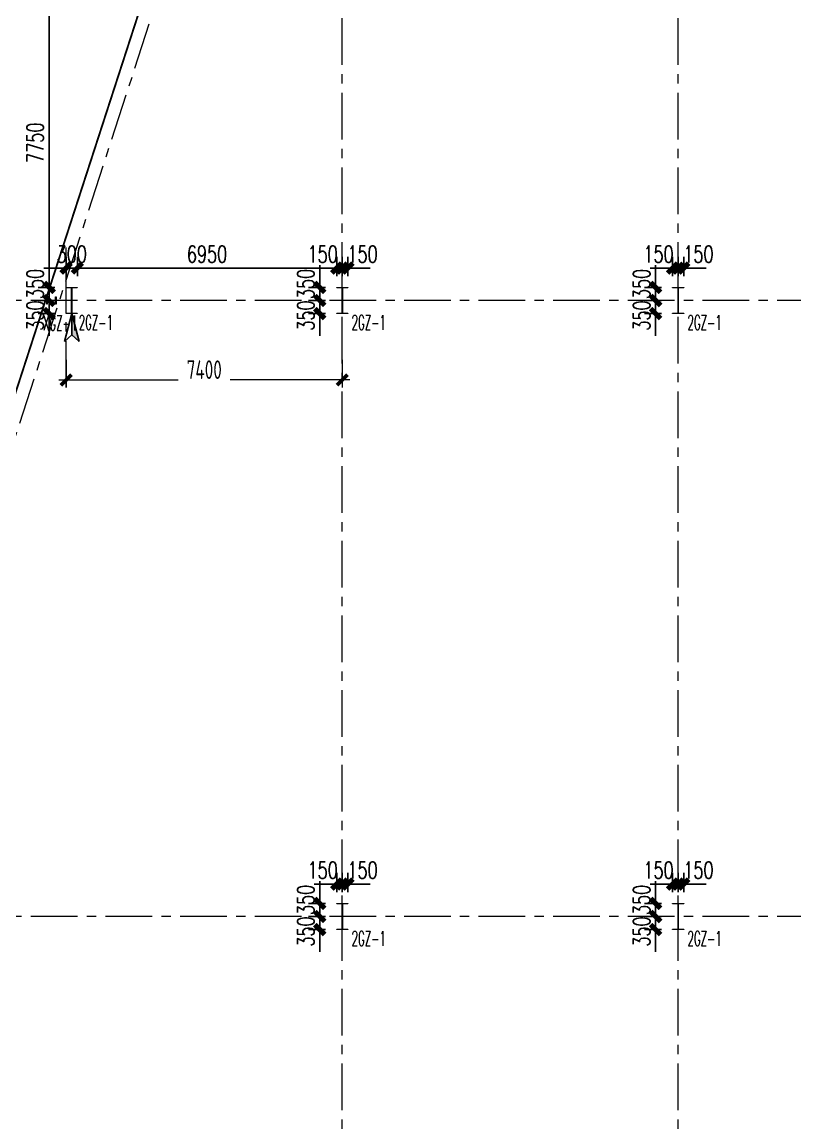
# Model space of a CAD drawing. Extents: x -1201378 to 2367219, y -619313 to 244905.
# Drawn here: x 63660 to 84372, y -53156 to -23640 of the extents above; entities that cross this region are included whole.
import ezdxf
from ezdxf.enums import TextEntityAlignment as Align

# ---------------------------------------------------------------- set-up
doc = ezdxf.new("R2010")
doc.units = 0
doc.header["$LTSCALE"] = 1000
doc.linetypes.add('CENTER', pattern=[2, 1.25, -0.25, 0.25, -0.25])
doc.linetypes.add('HIDDEN', pattern=[0.375, 0.25, -0.125])
doc.layers.get('0').update_dxf_attribs({"linetype": 'CONTINUOUS'})
doc.layers.get('Defpoints').update_dxf_attribs({"linetype": 'CONTINUOUS'})
for name, color, linetype, lineweight in [('S-axis', 111, 'CONTINUOUS', 0), ('S-col', 2, 'CONTINUOUS', 0), ('S-dote', 5, 'CENTER', 0)]:
    doc.layers.add(name, color=color, linetype=linetype, lineweight=lineweight)
for name, color, linetype in [('S-CJGC', 5, 'CONTINUOUS'), ('S-DIMZ', 115, 'CONTINUOUS'), ('S-SGJ', 21, 'CONTINUOUS'), ('S-SHAPE2', 165, 'HIDDEN')]:
    doc.layers.add(name, color=color, linetype=linetype)
doc.styles.add('SS1', font='tj-romans1.shx', dxfattribs={"width": 0.7, "bigfont": 'tj-hztxt1.shx'})
doc.styles.add('TSSD_Dimension', font='tssdeng.shx', dxfattribs={"width": 0.7, "bigfont": 'hztxt.shx'})
doc.dimstyles.new('S-150-ARCHI', dxfattribs={"dimscale": 150, "dimtxt": 3, "dimasz": 2, "dimexe": 2, "dimexo": 2, "dimgap": 1, "dimtad": 1, "dimdec": 0, "dimzin": 0, "dimdsep": 46, "dimtxsty": 'SS1', "dimblk1": 'TT', "dimblk2": 'TT', "dimsah": 1, "dimcen": 1, "dimclrd": 256, "dimclre": 256, "dimclrt": 256, "dimadec": 0, "dimazin": 0, "dimtfac": 1, "dimtdec": 0, "dimtix": 1, "dimtmove": 2, "dimatfit": 0, "dimldrblk": 'TT', "dimfxl": 2, "dimtolj": 1, "dimtzin": 0, "dimarcsym": 0})
doc.dimstyles.new('TSSD_200_200', dxfattribs={"dimtxt": 500, "dimasz": 200, "dimexe": 200, "dimexo": 500, "dimgap": 200, "dimtad": 1, "dimdec": 0, "dimzin": 0, "dimdsep": 46, "dimtxsty": 'TSSD_Dimension', "dimblk": 'ARCHTICK', "dimcen": 0, "dimdle": 200, "dimclrt": 7, "dimadec": 0, "dimazin": 0, "dimtfac": 1, "dimtdec": 0, "dimtix": 1, "dimtmove": 2, "dimatfit": 3, "dimfxl": 1, "dimtolj": 1, "dimtzin": 0, "dimarcsym": 0})

# ---------------------------------------------------------------- blocks, each defined once
blk = doc.blocks.new('_ArchTick')
at = {"color": 0, "linetype": 'ByBlock', "const_width": 0.5}
blk.add_lwpolyline([(-0.71, -0.71), (0.71, 0.71)], dxfattribs=at)
blk = doc.blocks.new('*D116')
at = {"layer": 'Defpoints', "color": 0, "transparency": 16777216}
for p in [(-235158, -232188), (-227758, -232188), (-227758, -233226)]:
    blk.add_point(p, dxfattribs=at)
at = {"layer": 'S-axis', "color": 0, "lineweight": -2, "transparency": 16777216}
for p, q in [((-235158, -232688), (-235158, -233426)), ((-227758, -232688), (-227758, -233426)), ((-235358, -233226), (-232157, -233226)), ((-227558, -233226), (-230760, -233226))]:
    blk.add_line(p, q, dxfattribs=at)
at = {"layer": 'S-axis', "color": 0, "lineweight": -2, "transparency": 16777216, "xscale": 200, "yscale": 200, "zscale": 200, "rotation": 180}
blk.add_blockref('_ArchTick', (-235158, -233226), dxfattribs=at)
at = {"layer": 'S-axis', "color": 0, "lineweight": -2, "transparency": 16777216, "xscale": 200, "yscale": 200, "zscale": 200}
blk.add_blockref('_ArchTick', (-227758, -233226), dxfattribs=at)
at = {"layer": 'S-axis', "color": 7, "transparency": 16777216, "insert": (-231458, -232951), "char_height": 500, "attachment_point": 5, "style": 'TSSD_Dimension'}
blk.add_mtext('\\A1;7400', dxfattribs=at)
blk = doc.blocks.new('nt66')
at = {"layer": 'S-col'}
blk.add_lwpolyline([(-195790, 766820), (-195490, 766820), (-195490, 766808), (-195636, 766808), (-195636, 766132), (-195490, 766132), (-195490, 766120), (-195790, 766120), (-195790, 766132), (-195644, 766132), (-195644, 766808), (-195790, 766808)], close=True, dxfattribs=at)
blk = doc.blocks.new('33333')
for p in [(-84464, -93400), (-77214, -93400), (-68214, -93400), (-77214, -109900), (-68214, -109900)]:
    blk.add_blockref('nt66', p)
blk = doc.blocks.new('TT')
blk.add_line((-0.969, 0), (0.969, 0))
at = {"const_width": 0.45}
blk.add_lwpolyline([(-0.442, -0.442), (0.442, 0.442)], dxfattribs=at)
blk = doc.blocks.new('*D4433')
at = {"layer": 'Defpoints', "color": 0, "transparency": 16777216}
for p in [(72242, -46730), (72242, -47248), (72392, -47248)]:
    blk.add_point(p, dxfattribs=at)
at = {"layer": 'S-DIMZ', "lineweight": -2, "transparency": 16777216}
for p, q in [((72242, -46948), (72242, -46430)), ((72392, -46948), (72392, -46430)), ((71942, -46730), (71642, -46730)), ((72392, -46730), (72242, -46730)), ((72692, -46730), (72992, -46730))]:
    blk.add_line(p, q, dxfattribs=at)
at = {"layer": 'S-DIMZ', "lineweight": -2, "transparency": 16777216, "xscale": 300, "yscale": 300, "zscale": 300}
blk.add_blockref('TT', (72242, -46730), dxfattribs=at)
at = {"layer": 'S-DIMZ', "lineweight": -2, "transparency": 16777216, "xscale": 300, "yscale": 300, "zscale": 300, "rotation": 180}
blk.add_blockref('TT', (72392, -46730), dxfattribs=at)
at = {"layer": 'S-DIMZ', "transparency": 16777216, "insert": (72785, -46355), "char_height": 450, "attachment_point": 5, "style": 'SS1'}
blk.add_mtext('\\A1;150', dxfattribs=at)
blk = doc.blocks.new('*D4434')
at = {"layer": 'Defpoints', "color": 0, "transparency": 16777216}
for p in [(72092, -46730), (72092, -47248), (72242, -47248)]:
    blk.add_point(p, dxfattribs=at)
at = {"layer": 'S-DIMZ', "lineweight": -2, "transparency": 16777216}
for p, q in [((72092, -46948), (72092, -46430)), ((72242, -46948), (72242, -46430)), ((71792, -46730), (71492, -46730)), ((72242, -46730), (72092, -46730)), ((72542, -46730), (72842, -46730))]:
    blk.add_line(p, q, dxfattribs=at)
at = {"layer": 'S-DIMZ', "lineweight": -2, "transparency": 16777216, "xscale": 300, "yscale": 300, "zscale": 300}
blk.add_blockref('TT', (72092, -46730), dxfattribs=at)
at = {"layer": 'S-DIMZ', "lineweight": -2, "transparency": 16777216, "xscale": 300, "yscale": 300, "zscale": 300, "rotation": 180}
blk.add_blockref('TT', (72242, -46730), dxfattribs=at)
at = {"layer": 'S-DIMZ', "transparency": 16777216, "insert": (71716, -46355), "char_height": 450, "attachment_point": 5, "style": 'SS1'}
blk.add_mtext('\\A1;150', dxfattribs=at)
blk = doc.blocks.new('*D4435')
at = {"layer": 'Defpoints', "color": 0, "transparency": 16777216}
for p in [(72092, -47248), (71638, -47598), (72092, -47598)]:
    blk.add_point(p, dxfattribs=at)
at = {"layer": 'S-DIMZ', "lineweight": -2, "transparency": 16777216}
for p, q in [((71638, -46948), (71638, -46648)), ((71792, -47248), (71338, -47248)), ((71638, -47248), (71638, -47598)), ((71792, -47598), (71338, -47598)), ((71638, -47898), (71638, -48198))]:
    blk.add_line(p, q, dxfattribs=at)
at = {"layer": 'S-DIMZ', "lineweight": -2, "transparency": 16777216, "xscale": 300, "yscale": 300, "zscale": 300}
for p, rotation in [((71638, -47248), 270), ((71638, -47598), 90)]:
    blk.add_blockref('TT', p, dxfattribs=dict(at, rotation=rotation))
at = {"layer": 'S-DIMZ', "transparency": 16777216, "insert": (71263, -47155), "char_height": 450, "attachment_point": 5, "rotation": 90, "style": 'SS1'}
blk.add_mtext('\\A1;350', dxfattribs=at)
blk = doc.blocks.new('*D4436')
at = {"layer": 'Defpoints', "color": 0, "transparency": 16777216}
for p in [(72092, -47598), (71638, -47948), (72092, -47948)]:
    blk.add_point(p, dxfattribs=at)
at = {"layer": 'S-DIMZ', "lineweight": -2, "transparency": 16777216}
for p, q in [((71638, -47298), (71638, -46998)), ((71792, -47598), (71338, -47598)), ((71638, -47598), (71638, -47948)), ((71792, -47948), (71338, -47948)), ((71638, -48248), (71638, -48548))]:
    blk.add_line(p, q, dxfattribs=at)
at = {"layer": 'S-DIMZ', "lineweight": -2, "transparency": 16777216, "xscale": 300, "yscale": 300, "zscale": 300}
for p, rotation in [((71638, -47598), 270), ((71638, -47948), 90)]:
    blk.add_blockref('TT', p, dxfattribs=dict(at, rotation=rotation))
at = {"layer": 'S-DIMZ', "transparency": 16777216, "insert": (71263, -48002), "char_height": 450, "attachment_point": 5, "rotation": 90, "style": 'SS1'}
blk.add_mtext('\\A1;350', dxfattribs=at)
blk = doc.blocks.new('*D4437')
at = {"layer": 'Defpoints', "color": 0, "transparency": 16777216}
for p in [(81242, -46730), (81242, -47248), (81392, -47248)]:
    blk.add_point(p, dxfattribs=at)
at = {"layer": 'S-DIMZ', "lineweight": -2, "transparency": 16777216}
for p, q in [((81242, -46948), (81242, -46430)), ((81392, -46948), (81392, -46430)), ((80942, -46730), (80642, -46730)), ((81392, -46730), (81242, -46730)), ((81692, -46730), (81992, -46730))]:
    blk.add_line(p, q, dxfattribs=at)
at = {"layer": 'S-DIMZ', "lineweight": -2, "transparency": 16777216, "xscale": 300, "yscale": 300, "zscale": 300}
blk.add_blockref('TT', (81242, -46730), dxfattribs=at)
at = {"layer": 'S-DIMZ', "lineweight": -2, "transparency": 16777216, "xscale": 300, "yscale": 300, "zscale": 300, "rotation": 180}
blk.add_blockref('TT', (81392, -46730), dxfattribs=at)
at = {"layer": 'S-DIMZ', "transparency": 16777216, "insert": (81785, -46355), "char_height": 450, "attachment_point": 5, "style": 'SS1'}
blk.add_mtext('\\A1;150', dxfattribs=at)
blk = doc.blocks.new('*D4438')
at = {"layer": 'Defpoints', "color": 0, "transparency": 16777216}
for p in [(81092, -46730), (81092, -47248), (81242, -47248)]:
    blk.add_point(p, dxfattribs=at)
at = {"layer": 'S-DIMZ', "lineweight": -2, "transparency": 16777216}
for p, q in [((81092, -46948), (81092, -46430)), ((81242, -46948), (81242, -46430)), ((80792, -46730), (80492, -46730)), ((81242, -46730), (81092, -46730)), ((81542, -46730), (81842, -46730))]:
    blk.add_line(p, q, dxfattribs=at)
at = {"layer": 'S-DIMZ', "lineweight": -2, "transparency": 16777216, "xscale": 300, "yscale": 300, "zscale": 300}
blk.add_blockref('TT', (81092, -46730), dxfattribs=at)
at = {"layer": 'S-DIMZ', "lineweight": -2, "transparency": 16777216, "xscale": 300, "yscale": 300, "zscale": 300, "rotation": 180}
blk.add_blockref('TT', (81242, -46730), dxfattribs=at)
at = {"layer": 'S-DIMZ', "transparency": 16777216, "insert": (80716, -46355), "char_height": 450, "attachment_point": 5, "style": 'SS1'}
blk.add_mtext('\\A1;150', dxfattribs=at)
blk = doc.blocks.new('*D4439')
at = {"layer": 'Defpoints', "color": 0, "transparency": 16777216}
for p in [(81092, -47248), (80638, -47598), (81092, -47598)]:
    blk.add_point(p, dxfattribs=at)
at = {"layer": 'S-DIMZ', "lineweight": -2, "transparency": 16777216}
for p, q in [((80638, -46948), (80638, -46648)), ((80792, -47248), (80338, -47248)), ((80638, -47248), (80638, -47598)), ((80792, -47598), (80338, -47598)), ((80638, -47898), (80638, -48198))]:
    blk.add_line(p, q, dxfattribs=at)
at = {"layer": 'S-DIMZ', "lineweight": -2, "transparency": 16777216, "xscale": 300, "yscale": 300, "zscale": 300}
for p, rotation in [((80638, -47248), 270), ((80638, -47598), 90)]:
    blk.add_blockref('TT', p, dxfattribs=dict(at, rotation=rotation))
at = {"layer": 'S-DIMZ', "transparency": 16777216, "insert": (80263, -47155), "char_height": 450, "attachment_point": 5, "rotation": 90, "style": 'SS1'}
blk.add_mtext('\\A1;350', dxfattribs=at)
blk = doc.blocks.new('*D4440')
at = {"layer": 'Defpoints', "color": 0, "transparency": 16777216}
for p in [(81092, -47598), (80638, -47948), (81092, -47948)]:
    blk.add_point(p, dxfattribs=at)
at = {"layer": 'S-DIMZ', "lineweight": -2, "transparency": 16777216}
for p, q in [((80638, -47298), (80638, -46998)), ((80792, -47598), (80338, -47598)), ((80638, -47598), (80638, -47948)), ((80792, -47948), (80338, -47948)), ((80638, -48248), (80638, -48548))]:
    blk.add_line(p, q, dxfattribs=at)
at = {"layer": 'S-DIMZ', "lineweight": -2, "transparency": 16777216, "xscale": 300, "yscale": 300, "zscale": 300}
for p, rotation in [((80638, -47598), 270), ((80638, -47948), 90)]:
    blk.add_blockref('TT', p, dxfattribs=dict(at, rotation=rotation))
at = {"layer": 'S-DIMZ', "transparency": 16777216, "insert": (80263, -48002), "char_height": 450, "attachment_point": 5, "rotation": 90, "style": 'SS1'}
blk.add_mtext('\\A1;350', dxfattribs=at)
blk = doc.blocks.new('*D4513')
at = {"layer": 'Defpoints', "color": 0, "transparency": 16777216}
for p in [(64842, -30748), (64388, -31098), (64842, -31098)]:
    blk.add_point(p, dxfattribs=at)
at = {"layer": 'S-DIMZ', "lineweight": -2, "transparency": 16777216}
for p, q in [((64388, -30448), (64388, -30148)), ((64542, -30748), (64088, -30748)), ((64388, -30748), (64388, -31098)), ((64542, -31098), (64088, -31098)), ((64388, -31398), (64388, -31698))]:
    blk.add_line(p, q, dxfattribs=at)
at = {"layer": 'S-DIMZ', "lineweight": -2, "transparency": 16777216, "xscale": 300, "yscale": 300, "zscale": 300}
for p, rotation in [((64388, -30748), 270), ((64388, -31098), 90)]:
    blk.add_blockref('TT', p, dxfattribs=dict(at, rotation=rotation))
at = {"layer": 'S-DIMZ', "transparency": 16777216, "insert": (64013, -30655), "char_height": 450, "attachment_point": 5, "rotation": 90, "style": 'SS1'}
blk.add_mtext('\\A1;350', dxfattribs=at)
blk = doc.blocks.new('*D4514')
at = {"layer": 'Defpoints', "color": 0, "transparency": 16777216}
for p in [(64842, -31098), (64388, -31448), (64842, -31448)]:
    blk.add_point(p, dxfattribs=at)
at = {"layer": 'S-DIMZ', "lineweight": -2, "transparency": 16777216}
for p, q in [((64388, -30798), (64388, -30498)), ((64542, -31098), (64088, -31098)), ((64388, -31098), (64388, -31448)), ((64542, -31448), (64088, -31448)), ((64388, -31748), (64388, -32048))]:
    blk.add_line(p, q, dxfattribs=at)
at = {"layer": 'S-DIMZ', "lineweight": -2, "transparency": 16777216, "xscale": 300, "yscale": 300, "zscale": 300}
for p, rotation in [((64388, -31098), 270), ((64388, -31448), 90)]:
    blk.add_blockref('TT', p, dxfattribs=dict(at, rotation=rotation))
at = {"layer": 'S-DIMZ', "transparency": 16777216, "insert": (64013, -31502), "char_height": 450, "attachment_point": 5, "rotation": 90, "style": 'SS1'}
blk.add_mtext('\\A1;350', dxfattribs=at)
blk = doc.blocks.new('*D4505')
at = {"layer": 'Defpoints', "color": 0, "transparency": 16777216}
for p in [(72242, -30230), (72242, -30748), (72392, -30748)]:
    blk.add_point(p, dxfattribs=at)
at = {"layer": 'S-DIMZ', "lineweight": -2, "transparency": 16777216}
for p, q in [((72242, -30448), (72242, -29930)), ((72392, -30448), (72392, -29930)), ((71942, -30230), (71642, -30230)), ((72392, -30230), (72242, -30230)), ((72692, -30230), (72992, -30230))]:
    blk.add_line(p, q, dxfattribs=at)
at = {"layer": 'S-DIMZ', "lineweight": -2, "transparency": 16777216, "xscale": 300, "yscale": 300, "zscale": 300}
blk.add_blockref('TT', (72242, -30230), dxfattribs=at)
at = {"layer": 'S-DIMZ', "lineweight": -2, "transparency": 16777216, "xscale": 300, "yscale": 300, "zscale": 300, "rotation": 180}
blk.add_blockref('TT', (72392, -30230), dxfattribs=at)
at = {"layer": 'S-DIMZ', "transparency": 16777216, "insert": (72785, -29855), "char_height": 450, "attachment_point": 5, "style": 'SS1'}
blk.add_mtext('\\A1;150', dxfattribs=at)
blk = doc.blocks.new('*D4506')
at = {"layer": 'Defpoints', "color": 0, "transparency": 16777216}
for p in [(72092, -30230), (72092, -30748), (72242, -30748)]:
    blk.add_point(p, dxfattribs=at)
at = {"layer": 'S-DIMZ', "lineweight": -2, "transparency": 16777216}
for p, q in [((72092, -30448), (72092, -29930)), ((72242, -30448), (72242, -29930)), ((71792, -30230), (71492, -30230)), ((72242, -30230), (72092, -30230)), ((72542, -30230), (72842, -30230))]:
    blk.add_line(p, q, dxfattribs=at)
at = {"layer": 'S-DIMZ', "lineweight": -2, "transparency": 16777216, "xscale": 300, "yscale": 300, "zscale": 300}
blk.add_blockref('TT', (72092, -30230), dxfattribs=at)
at = {"layer": 'S-DIMZ', "lineweight": -2, "transparency": 16777216, "xscale": 300, "yscale": 300, "zscale": 300, "rotation": 180}
blk.add_blockref('TT', (72242, -30230), dxfattribs=at)
at = {"layer": 'S-DIMZ', "transparency": 16777216, "insert": (71716, -29855), "char_height": 450, "attachment_point": 5, "style": 'SS1'}
blk.add_mtext('\\A1;150', dxfattribs=at)
blk = doc.blocks.new('*D4507')
at = {"layer": 'Defpoints', "color": 0, "transparency": 16777216}
for p in [(72092, -30748), (71638, -31098), (72092, -31098)]:
    blk.add_point(p, dxfattribs=at)
at = {"layer": 'S-DIMZ', "lineweight": -2, "transparency": 16777216}
for p, q in [((71638, -30448), (71638, -30148)), ((71792, -30748), (71338, -30748)), ((71638, -30748), (71638, -31098)), ((71792, -31098), (71338, -31098)), ((71638, -31398), (71638, -31698))]:
    blk.add_line(p, q, dxfattribs=at)
at = {"layer": 'S-DIMZ', "lineweight": -2, "transparency": 16777216, "xscale": 300, "yscale": 300, "zscale": 300}
for p, rotation in [((71638, -30748), 270), ((71638, -31098), 90)]:
    blk.add_blockref('TT', p, dxfattribs=dict(at, rotation=rotation))
at = {"layer": 'S-DIMZ', "transparency": 16777216, "insert": (71263, -30655), "char_height": 450, "attachment_point": 5, "rotation": 90, "style": 'SS1'}
blk.add_mtext('\\A1;350', dxfattribs=at)
blk = doc.blocks.new('*D4508')
at = {"layer": 'Defpoints', "color": 0, "transparency": 16777216}
for p in [(72092, -31098), (71638, -31448), (72092, -31448)]:
    blk.add_point(p, dxfattribs=at)
at = {"layer": 'S-DIMZ', "lineweight": -2, "transparency": 16777216}
for p, q in [((71638, -30798), (71638, -30498)), ((71792, -31098), (71338, -31098)), ((71638, -31098), (71638, -31448)), ((71792, -31448), (71338, -31448)), ((71638, -31748), (71638, -32048))]:
    blk.add_line(p, q, dxfattribs=at)
at = {"layer": 'S-DIMZ', "lineweight": -2, "transparency": 16777216, "xscale": 300, "yscale": 300, "zscale": 300}
for p, rotation in [((71638, -31098), 270), ((71638, -31448), 90)]:
    blk.add_blockref('TT', p, dxfattribs=dict(at, rotation=rotation))
at = {"layer": 'S-DIMZ', "transparency": 16777216, "insert": (71263, -31502), "char_height": 450, "attachment_point": 5, "rotation": 90, "style": 'SS1'}
blk.add_mtext('\\A1;350', dxfattribs=at)
blk = doc.blocks.new('*D4509')
at = {"layer": 'Defpoints', "color": 0, "transparency": 16777216}
for p in [(81242, -30230), (81242, -30748), (81392, -30748)]:
    blk.add_point(p, dxfattribs=at)
at = {"layer": 'S-DIMZ', "lineweight": -2, "transparency": 16777216}
for p, q in [((81242, -30448), (81242, -29930)), ((81392, -30448), (81392, -29930)), ((80942, -30230), (80642, -30230)), ((81392, -30230), (81242, -30230)), ((81692, -30230), (81992, -30230))]:
    blk.add_line(p, q, dxfattribs=at)
at = {"layer": 'S-DIMZ', "lineweight": -2, "transparency": 16777216, "xscale": 300, "yscale": 300, "zscale": 300}
blk.add_blockref('TT', (81242, -30230), dxfattribs=at)
at = {"layer": 'S-DIMZ', "lineweight": -2, "transparency": 16777216, "xscale": 300, "yscale": 300, "zscale": 300, "rotation": 180}
blk.add_blockref('TT', (81392, -30230), dxfattribs=at)
at = {"layer": 'S-DIMZ', "transparency": 16777216, "insert": (81785, -29855), "char_height": 450, "attachment_point": 5, "style": 'SS1'}
blk.add_mtext('\\A1;150', dxfattribs=at)
blk = doc.blocks.new('*D4510')
at = {"layer": 'Defpoints', "color": 0, "transparency": 16777216}
for p in [(81092, -30230), (81092, -30748), (81242, -30748)]:
    blk.add_point(p, dxfattribs=at)
at = {"layer": 'S-DIMZ', "lineweight": -2, "transparency": 16777216}
for p, q in [((81092, -30448), (81092, -29930)), ((81242, -30448), (81242, -29930)), ((80792, -30230), (80492, -30230)), ((81242, -30230), (81092, -30230)), ((81542, -30230), (81842, -30230))]:
    blk.add_line(p, q, dxfattribs=at)
at = {"layer": 'S-DIMZ', "lineweight": -2, "transparency": 16777216, "xscale": 300, "yscale": 300, "zscale": 300}
blk.add_blockref('TT', (81092, -30230), dxfattribs=at)
at = {"layer": 'S-DIMZ', "lineweight": -2, "transparency": 16777216, "xscale": 300, "yscale": 300, "zscale": 300, "rotation": 180}
blk.add_blockref('TT', (81242, -30230), dxfattribs=at)
at = {"layer": 'S-DIMZ', "transparency": 16777216, "insert": (80716, -29855), "char_height": 450, "attachment_point": 5, "style": 'SS1'}
blk.add_mtext('\\A1;150', dxfattribs=at)
blk = doc.blocks.new('*D4511')
at = {"layer": 'Defpoints', "color": 0, "transparency": 16777216}
for p in [(81092, -30748), (80638, -31098), (81092, -31098)]:
    blk.add_point(p, dxfattribs=at)
at = {"layer": 'S-DIMZ', "lineweight": -2, "transparency": 16777216}
for p, q in [((80638, -30448), (80638, -30148)), ((80792, -30748), (80338, -30748)), ((80638, -30748), (80638, -31098)), ((80792, -31098), (80338, -31098)), ((80638, -31398), (80638, -31698))]:
    blk.add_line(p, q, dxfattribs=at)
at = {"layer": 'S-DIMZ', "lineweight": -2, "transparency": 16777216, "xscale": 300, "yscale": 300, "zscale": 300}
for p, rotation in [((80638, -30748), 270), ((80638, -31098), 90)]:
    blk.add_blockref('TT', p, dxfattribs=dict(at, rotation=rotation))
at = {"layer": 'S-DIMZ', "transparency": 16777216, "insert": (80263, -30655), "char_height": 450, "attachment_point": 5, "rotation": 90, "style": 'SS1'}
blk.add_mtext('\\A1;350', dxfattribs=at)
blk = doc.blocks.new('*D4512')
at = {"layer": 'Defpoints', "color": 0, "transparency": 16777216}
for p in [(81092, -31098), (80638, -31448), (81092, -31448)]:
    blk.add_point(p, dxfattribs=at)
at = {"layer": 'S-DIMZ', "lineweight": -2, "transparency": 16777216}
for p, q in [((80638, -30798), (80638, -30498)), ((80792, -31098), (80338, -31098)), ((80638, -31098), (80638, -31448)), ((80792, -31448), (80338, -31448)), ((80638, -31748), (80638, -32048))]:
    blk.add_line(p, q, dxfattribs=at)
at = {"layer": 'S-DIMZ', "lineweight": -2, "transparency": 16777216, "xscale": 300, "yscale": 300, "zscale": 300}
for p, rotation in [((80638, -31098), 270), ((80638, -31448), 90)]:
    blk.add_blockref('TT', p, dxfattribs=dict(at, rotation=rotation))
at = {"layer": 'S-DIMZ', "transparency": 16777216, "insert": (80263, -31502), "char_height": 450, "attachment_point": 5, "rotation": 90, "style": 'SS1'}
blk.add_mtext('\\A1;350', dxfattribs=at)
blk = doc.blocks.new('*D4735')
at = {"layer": 'Defpoints', "color": 0, "transparency": 16777216}
for p in [(65142, -30230), (65142, -30748), (72092, -30748)]:
    blk.add_point(p, dxfattribs=at)
at = {"layer": 'S-DIMZ', "lineweight": -2, "transparency": 16777216}
for p, q in [((65142, -30448), (65142, -29930)), ((72092, -30448), (72092, -29930)), ((71792, -30230), (65442, -30230))]:
    blk.add_line(p, q, dxfattribs=at)
at = {"layer": 'S-DIMZ', "lineweight": -2, "transparency": 16777216, "xscale": 300, "yscale": 300, "zscale": 300, "rotation": 180}
blk.add_blockref('TT', (65142, -30230), dxfattribs=at)
at = {"layer": 'S-DIMZ', "lineweight": -2, "transparency": 16777216, "xscale": 300, "yscale": 300, "zscale": 300}
blk.add_blockref('TT', (72092, -30230), dxfattribs=at)
at = {"layer": 'S-DIMZ', "transparency": 16777216, "insert": (68617, -29855), "char_height": 450, "attachment_point": 5, "style": 'SS1'}
blk.add_mtext('\\A1;6950', dxfattribs=at)
blk = doc.blocks.new('*D4736')
at = {"layer": 'Defpoints', "color": 0, "transparency": 16777216}
for p in [(64842, -30230), (64842, -30748), (65142, -30748)]:
    blk.add_point(p, dxfattribs=at)
at = {"layer": 'S-DIMZ', "lineweight": -2, "transparency": 16777216}
for p, q in [((64842, -30448), (64842, -29930)), ((65142, -30448), (65142, -29930)), ((64542, -30230), (64242, -30230)), ((65142, -30230), (64842, -30230)), ((65442, -30230), (65742, -30230))]:
    blk.add_line(p, q, dxfattribs=at)
at = {"layer": 'S-DIMZ', "lineweight": -2, "transparency": 16777216, "xscale": 300, "yscale": 300, "zscale": 300}
blk.add_blockref('TT', (64842, -30230), dxfattribs=at)
at = {"layer": 'S-DIMZ', "lineweight": -2, "transparency": 16777216, "xscale": 300, "yscale": 300, "zscale": 300, "rotation": 180}
blk.add_blockref('TT', (65142, -30230), dxfattribs=at)
at = {"layer": 'S-DIMZ', "transparency": 16777216, "insert": (64992, -29855), "char_height": 450, "attachment_point": 5, "style": 'SS1'}
blk.add_mtext('\\A1;300', dxfattribs=at)
blk = doc.blocks.new('*D4779')
at = {"layer": 'Defpoints', "color": 0, "transparency": 16777216}
for p in [(64388, -22998), (67412, -22998), (64842, -30748)]:
    blk.add_point(p, dxfattribs=at)
at = {"layer": 'S-DIMZ', "lineweight": -2, "transparency": 16777216}
for p, q in [((67112, -22998), (64088, -22998)), ((64388, -30448), (64388, -23298)), ((64542, -30748), (64088, -30748))]:
    blk.add_line(p, q, dxfattribs=at)
at = {"layer": 'S-DIMZ', "lineweight": -2, "transparency": 16777216, "xscale": 300, "yscale": 300, "zscale": 300}
for p, rotation in [((64388, -22998), 90), ((64388, -30748), 270)]:
    blk.add_blockref('TT', p, dxfattribs=dict(at, rotation=rotation))
at = {"layer": 'S-DIMZ', "transparency": 16777216, "insert": (64013, -26873), "char_height": 450, "attachment_point": 5, "rotation": 90, "style": 'SS1'}
blk.add_mtext('\\A1;7750', dxfattribs=at)
blk = doc.blocks.new('S-CJGC')
at = {"layer": 'S-CJGC'}
for p, q in [((-131, -119), (0, 381)), ((131, -119), (0, 381)), ((0, 381), (0, 0)), ((0, 0), (-131, -119)), ((0, 0), (131, -119))]:
    blk.add_line(p, q, dxfattribs=at)
blk.add_solid([(131, -119), (0, 0), (0, 381)], dxfattribs=at)
blk = doc.blocks.new('2#轴网')
at = {"layer": 'S-dote'}
for p, q in [((-227758.5, -270787), (-227758.5, -175298.2)), ((-218758.5, -270787), (-218758.5, -175298.2)), ((-235158.5, -233428.2), (-235158.5, -229638.2)), ((-74854.3, -231098.2), (-251154.3, -231098.2)), ((-74854.3, -247598.2), (-251154.3, -247598.2))]:
    blk.add_line(p, q, dxfattribs=at)
blk.add_lwpolyline([(-241957, -251508.6), (-218110.9, -178014.1)], dxfattribs=at)
at = {"layer": 'S-axis'}
dim = blk.add_linear_dim(base=(-227758.5, -233225.7), p1=(-235158.5, -232188.2), p2=(-227758.5, -232188.2), angle=0, dimstyle='TSSD_200_200', dxfattribs=at)
dim.commit()
dim.dimension.update_dxf_attribs({"geometry": '*D116', "text_midpoint": (-231458.5, -232950.7), "dimtype": 161})

msp = doc.modelspace()

# ---------------------------------------------------------------- linework, layer by layer
at = {"layer": 'S-col', "color": 6}
msp.add_lwpolyline([(64570.4, -30998.2), (64570.4, -31198.2), (64558.4, -31198.2), (64558.4, -31102.2), (64332.4, -31102.2), (64332.4, -31198.2), (64320.4, -31198.2), (64320.4, -30998.2), (64332.4, -30998.2), (64332.4, -31094.2), (64558.4, -31094.2), (64558.4, -30998.2)], close=True, dxfattribs=at)
at = {"layer": 'S-SHAPE2', "ltscale": 2, "const_width": 50}
msp.add_lwpolyline([(216991.5, -39196.8), (216991.5, -64698.2), (59091.5, -64698.2), (59091.5, -47113.7), (80543.5, 19001.8), (216991.5, 19001.8), (216991.5, 10151.8)], dxfattribs=at)

# ---------------------------------------------------------------- block references
at = {"layer": 'S-axis'}
msp.add_blockref('2#轴网', (300000, 200000), dxfattribs=at)
at = {"layer": 'S-CJGC', "xscale": 1.5, "yscale": 1.5, "zscale": 1.5}
msp.add_blockref('S-CJGC', (64991.5, -32019.9), dxfattribs=at)
at = {"layer": 'S-col'}
msp.add_blockref('33333', (345095.7, -704168.2), dxfattribs=at)

# ---------------------------------------------------------------- texts
at = {"layer": 'S-SGJ', "style": 'SS1', "width": 0.5}
for s, p in [('XGZ-1', (64222.3, -31700.9)), ('2GZ-1', (65180.2, -31687.1)), ('2GZ-1', (72492.2, -31687.1)), ('2GZ-1', (81492.2, -31687.1)), ('2GZ-1', (72492.2, -48187.1)), ('2GZ-1', (81492.2, -48187.1))]:
    msp.add_text(s, height=400, dxfattribs=at).set_placement(p, align=Align.MIDDLE_LEFT)

# ---------------------------------------------------------------- dimensions: what is measured, and where the dimension line sits
at = {"layer": 'S-DIMZ'}
dim = msp.add_linear_dim(base=(64388.4, -22998.2), p1=(64841.5, -30748.2), p2=(67412.2, -22998.2), angle=90, dimstyle='S-150-ARCHI', dxfattribs=at)
dim.commit()
dim.dimension.update_dxf_attribs({"geometry": '*D4779', "text_midpoint": (64013.4, -26873.2)})
for base, p1, p2, picture, middle in [((64841.5, -30230.4), (65141.5, -30748.2), (64841.5, -30748.2), '*D4736', (64991.5, -29855.4)), ((65141.5, -30230.4), (72091.5, -30748.2), (65141.5, -30748.2), '*D4735', (68616.5, -29855.4))]:
    dim = msp.add_linear_dim(base=base, p1=p1, p2=p2, dimstyle='S-150-ARCHI', dxfattribs=at)
    dim.commit()
    dim.dimension.update_dxf_attribs({"geometry": picture, "text_midpoint": middle})
for base, p1, p2, picture, middle in [((72091.5, -30230.4), (72241.5, -30748.2), (72091.5, -30748.2), '*D4506', (71716, -29855.4)), ((72241.5, -30230.4), (72391.5, -30748.2), (72241.5, -30748.2), '*D4505', (72784.5, -29855.4)), ((81091.5, -30230.4), (81241.5, -30748.2), (81091.5, -30748.2), '*D4510', (80716, -29855.4)), ((81241.5, -30230.4), (81391.5, -30748.2), (81241.5, -30748.2), '*D4509', (81784.5, -29855.4)), ((72091.5, -46730.4), (72241.5, -47248.2), (72091.5, -47248.2), '*D4434', (71716, -46355.4)), ((72241.5, -46730.4), (72391.5, -47248.2), (72241.5, -47248.2), '*D4433', (72784.5, -46355.4)), ((81091.5, -46730.4), (81241.5, -47248.2), (81091.5, -47248.2), '*D4438', (80716, -46355.4)), ((81241.5, -46730.4), (81391.5, -47248.2), (81241.5, -47248.2), '*D4437', (81784.5, -46355.4))]:
    dim = msp.add_linear_dim(base=base, p1=p1, p2=p2, dimstyle='S-150-ARCHI', dxfattribs=at)
    dim.commit()
    dim.dimension.update_dxf_attribs({"geometry": picture, "text_midpoint": middle, "dimtype": 160})
for base, p1, p2, picture, middle in [((64388.4, -31098.2), (64841.5, -30748.2), (64841.5, -31098.2), '*D4513', (64013.4, -30655.2)), ((71638.4, -31098.2), (72091.5, -30748.2), (72091.5, -31098.2), '*D4507', (71263.4, -30655.2)), ((80638.4, -31098.2), (81091.5, -30748.2), (81091.5, -31098.2), '*D4511', (80263.4, -30655.2)), ((64388.4, -31448.2), (64841.5, -31098.2), (64841.5, -31448.2), '*D4514', (64013.4, -31502.1)), ((71638.4, -31448.2), (72091.5, -31098.2), (72091.5, -31448.2), '*D4508', (71263.4, -31502.1)), ((80638.4, -31448.2), (81091.5, -31098.2), (81091.5, -31448.2), '*D4512', (80263.4, -31502.1)), ((71638.4, -47598.2), (72091.5, -47248.2), (72091.5, -47598.2), '*D4435', (71263.4, -47155.2)), ((80638.4, -47598.2), (81091.5, -47248.2), (81091.5, -47598.2), '*D4439', (80263.4, -47155.2)), ((71638.4, -47948.2), (72091.5, -47598.2), (72091.5, -47948.2), '*D4436', (71263.4, -48002.1)), ((80638.4, -47948.2), (81091.5, -47598.2), (81091.5, -47948.2), '*D4440', (80263.4, -48002.1))]:
    dim = msp.add_linear_dim(base=base, p1=p1, p2=p2, angle=90, dimstyle='S-150-ARCHI', dxfattribs=at)
    dim.commit()
    dim.dimension.update_dxf_attribs({"geometry": picture, "text_midpoint": middle, "dimtype": 160})

doc.saveas('drawing.dxf')
